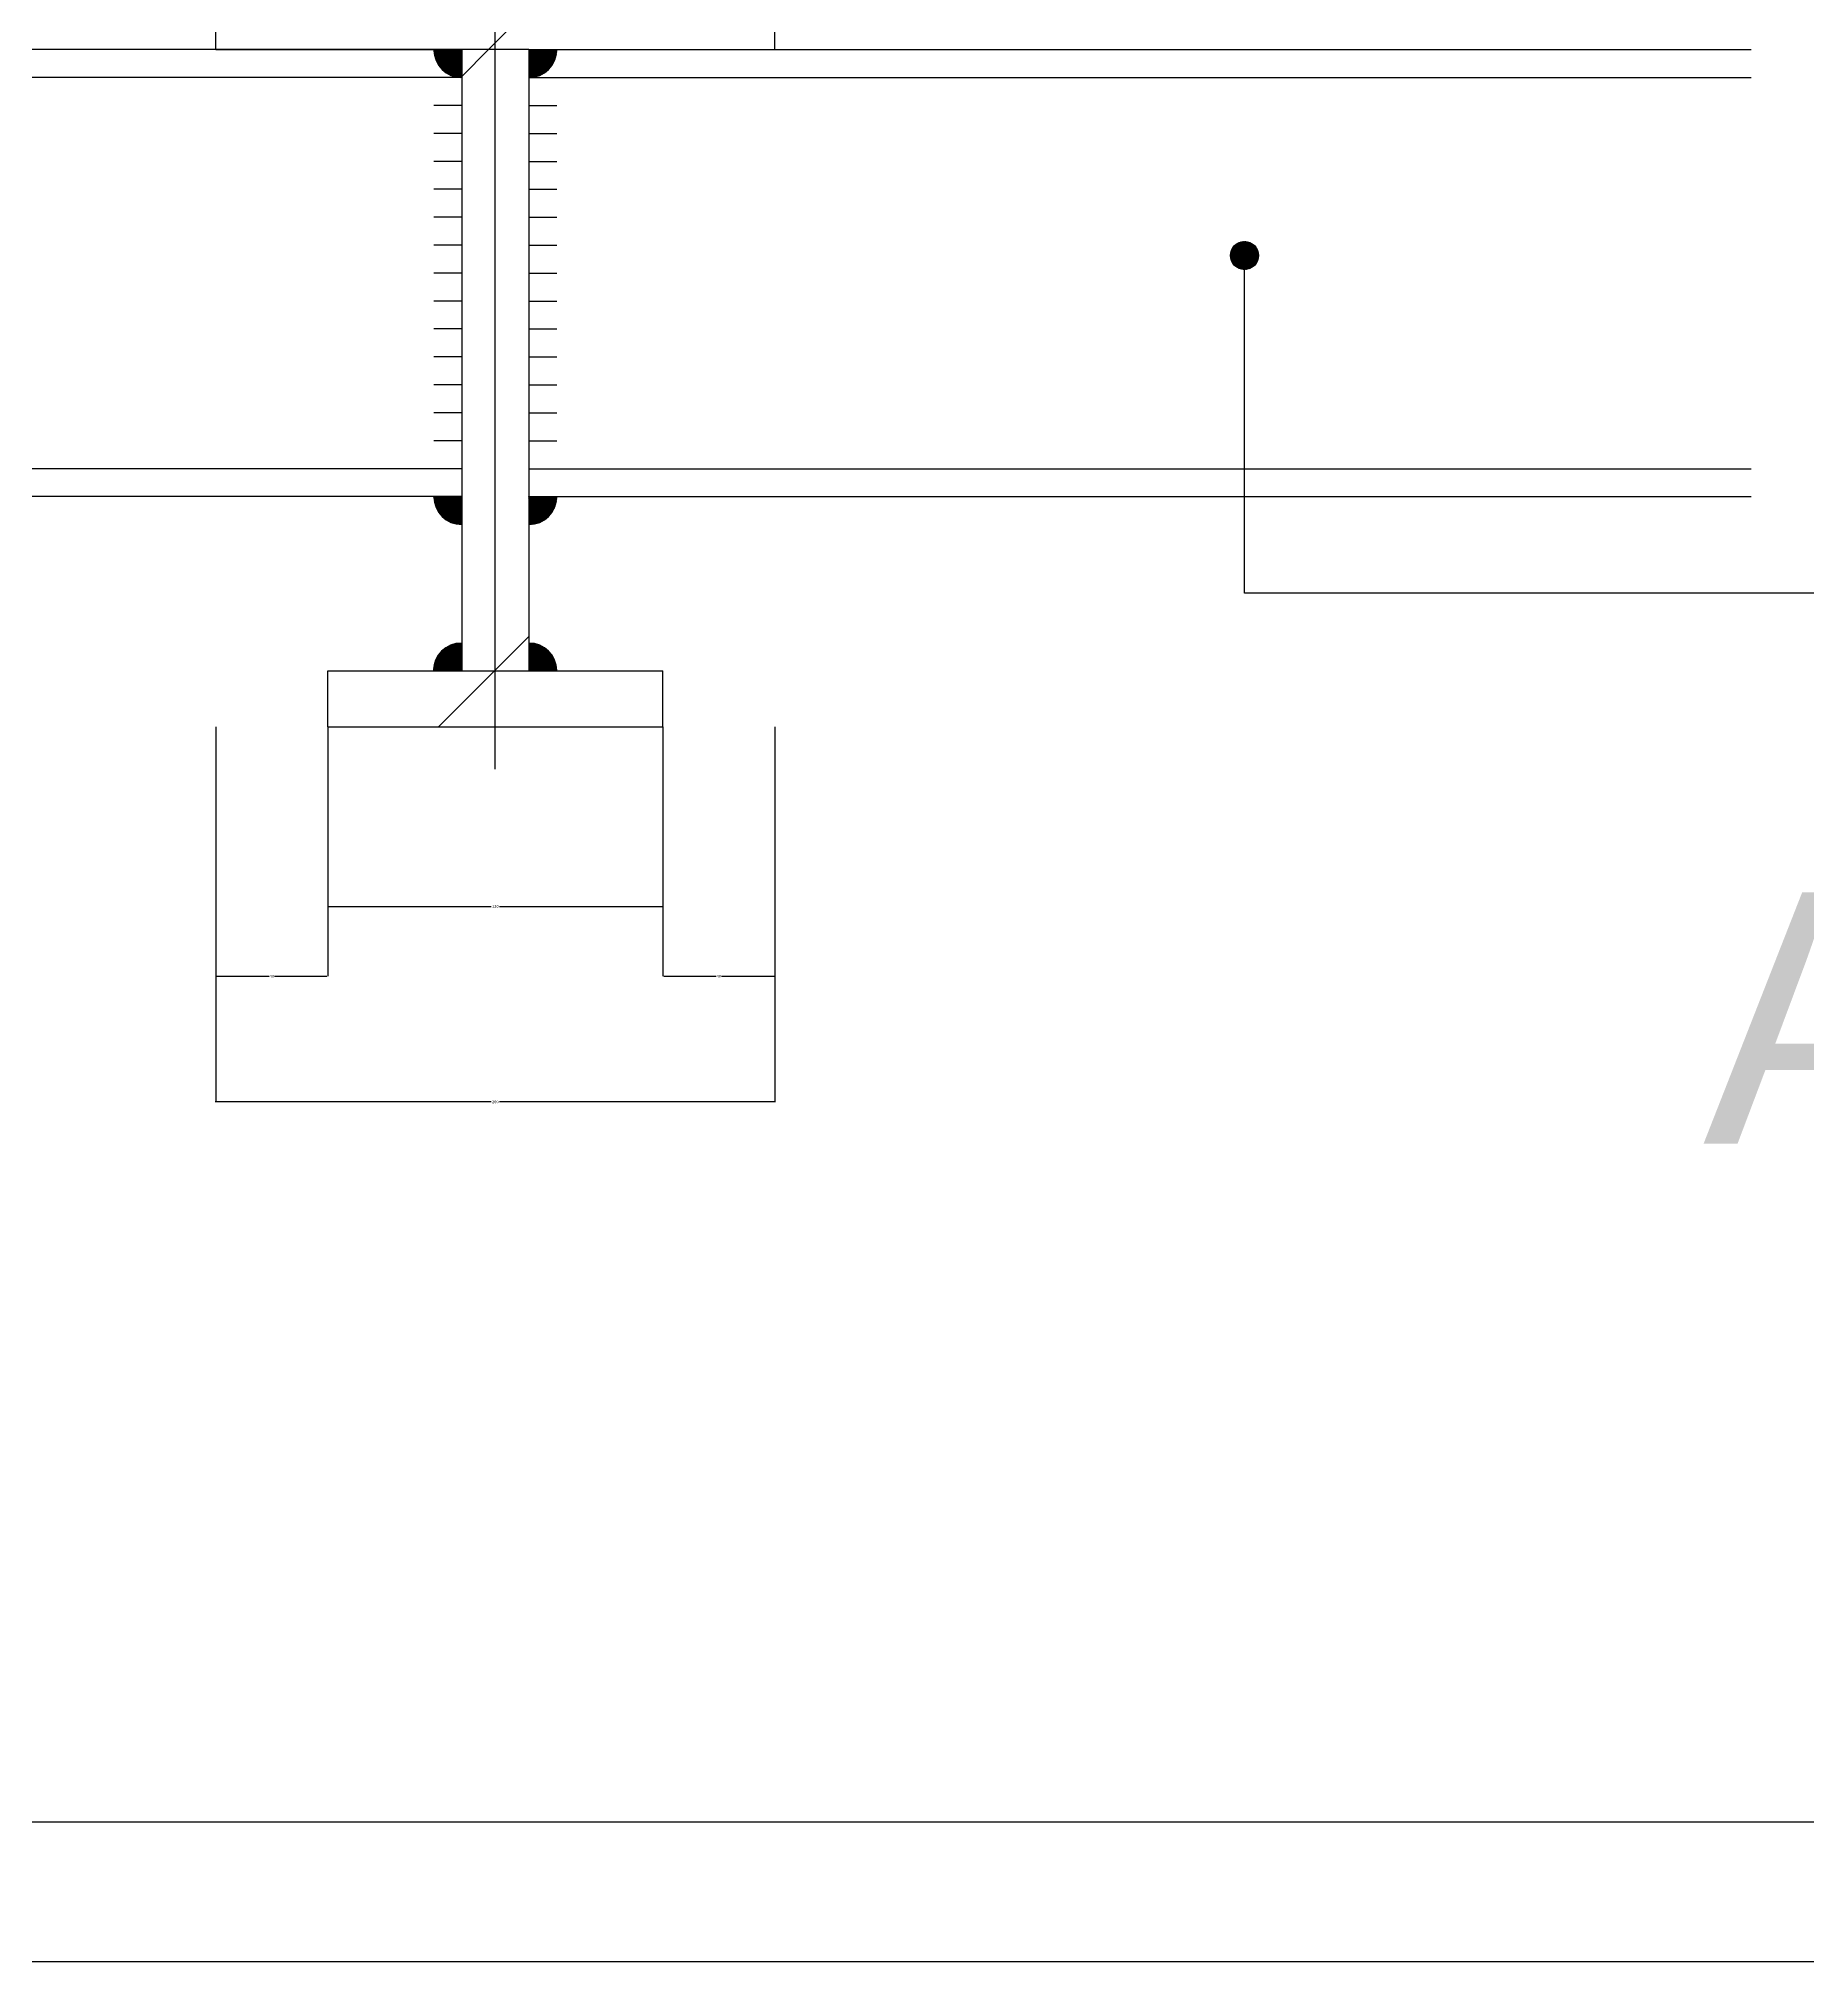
# Model space of a CAD drawing. Header units: metres. Extents: x 4231 to 8749, y -8456 to -5486.
# Drawn here: x 4864 to 5497, y -8456 to -7768 of the extents above; entities that cross this region are included whole.
import ezdxf

# ---------------------------------------------------------------- set-up
doc = ezdxf.new("R2010")
doc.units = ezdxf.units.M
for name, color, linetype in [('ASHADE', 1, 'Continuous'), ('图层1', 8, 'Continuous'), ('图框', 5, 'Continuous'), ('外形', 3, 'Continuous'), ('文字标注1', 4, 'Continuous'), ('轴线', 6, 'Continuous')]:
    doc.layers.add(name, color=color, linetype=linetype)
doc.dimstyles.get("Standard").update_dxf_attribs({"dimtxt": 2.5, "dimasz": 2.5, "dimexe": 1.25, "dimexo": 0.625, "dimtad": 1, "dimcen": 2.5, "dimazin": 3, "dimtfac": 1, "dimtmove": 0, "dimatfit": 3})

# ---------------------------------------------------------------- blocks, each defined once
blk = doc.blocks.new('_CLOSEDFILLED')
at = {"color": 0, "linetype": 'BYBLOCK'}
blk.add_solid([(-1, 0.2), (0, 0), (-1, -0.2)], dxfattribs=at)
blk = doc.blocks.new('*D13')
for p, q in [((4927.45, -8014.25), (4927.45, -8148.51)), ((5127.45, -8014.25), (5127.45, -8148.51)), ((5025.95, -8148.51), (4927.2, -8148.51)), ((5127.7, -8148.51), (5028.95, -8148.51))]:
    blk.add_line(p, q)
at = {"layer": 'Defpoints'}
for p in [(4927.45, -8014.25), (5127.45, -8014.25), (5127.45, -8148.51)]:
    blk.add_point(p, dxfattribs=at)
at = {"xscale": 0.25, "yscale": 0.25}
blk.add_blockref('_CLOSEDFILLED', (4927.45, -8148.51), dxfattribs=at)
at = {"xscale": 0.25, "yscale": 0.25, "rotation": 180}
blk.add_blockref('_CLOSEDFILLED', (5127.45, -8148.51), dxfattribs=at)
at = {"insert": (5027.45, -8148.51), "char_height": 1, "attachment_point": 5}
blk.add_mtext('200', dxfattribs=at)
blk = doc.blocks.new('*D16')
for p, q in [((5087.45, -8014.25), (5087.45, -8103.51)), ((5127.45, -8014.25), (5127.45, -8103.51)), ((5087.7, -8103.51), (5106.45, -8103.51)), ((5108.45, -8103.51), (5127.2, -8103.51))]:
    blk.add_line(p, q)
at = {"layer": 'Defpoints'}
for p in [(5087.45, -8014.25), (5127.45, -8014.25), (5087.45, -8103.51)]:
    blk.add_point(p, dxfattribs=at)
at = {"xscale": 0.25, "yscale": 0.25, "rotation": 180}
blk.add_blockref('_CLOSEDFILLED', (5087.45, -8103.51), dxfattribs=at)
at = {"xscale": 0.25, "yscale": 0.25}
blk.add_blockref('_CLOSEDFILLED', (5127.45, -8103.51), dxfattribs=at)
at = {"insert": (5107.45, -8103.51), "char_height": 1, "attachment_point": 5}
blk.add_mtext('40', dxfattribs=at)
blk = doc.blocks.new('*D17')
for p, q in [((4967.45, -8014.25), (4967.45, -8078.51)), ((5087.45, -8014.25), (5087.45, -8078.51)), ((4967.7, -8078.51), (5025.95, -8078.51)), ((5028.95, -8078.51), (5087.2, -8078.51))]:
    blk.add_line(p, q)
at = {"layer": 'Defpoints'}
for p in [(4967.45, -8014.25), (5087.45, -8014.25), (4967.45, -8078.51)]:
    blk.add_point(p, dxfattribs=at)
at = {"xscale": 0.25, "yscale": 0.25, "rotation": 180}
blk.add_blockref('_CLOSEDFILLED', (4967.45, -8078.51), dxfattribs=at)
at = {"xscale": 0.25, "yscale": 0.25}
blk.add_blockref('_CLOSEDFILLED', (5087.45, -8078.51), dxfattribs=at)
at = {"insert": (5027.45, -8078.51), "char_height": 1, "attachment_point": 5}
blk.add_mtext('120', dxfattribs=at)
blk = doc.blocks.new('*D18')
for p, q in [((4927.45, -8014.25), (4927.45, -8103.51)), ((4967.45, -8014.25), (4967.45, -8103.51)), ((4927.7, -8103.51), (4946.45, -8103.51)), ((4948.45, -8103.51), (4967.2, -8103.51))]:
    blk.add_line(p, q)
at = {"layer": 'Defpoints'}
for p in [(4927.45, -8014.25), (4967.45, -8014.25), (4927.45, -8103.51)]:
    blk.add_point(p, dxfattribs=at)
at = {"xscale": 0.25, "yscale": 0.25, "rotation": 180}
blk.add_blockref('_CLOSEDFILLED', (4927.45, -8103.51), dxfattribs=at)
at = {"xscale": 0.25, "yscale": 0.25}
blk.add_blockref('_CLOSEDFILLED', (4967.45, -8103.51), dxfattribs=at)
at = {"insert": (4947.45, -8103.51), "char_height": 1, "attachment_point": 5}
blk.add_mtext('40', dxfattribs=at)

msp = doc.modelspace()

# ---------------------------------------------------------------- hatches: boundary and pattern name
at = {"layer": 'ASHADE'}
h = msp.add_hatch(dxfattribs=at)
h.set_pattern_fill('SOLID')
h.paths.add_polyline_path([(5290.57, -7845.54, -1), (5300.57, -7845.54, -1)])
at = {"layer": '图层1'}
h = msp.add_hatch(dxfattribs=at)
h.set_pattern_fill('ANSI31', scale=50)
h.paths.add_polyline_path([(5027.45, -7751.85), (5027.45, -7771.85), (5039.45, -7771.85), (5127.45, -7771.85), (5127.45, -7751.85)])
h.paths.add_polyline_path([(4927.45, -7751.85), (4927.45, -7771.85), (5015.45, -7771.85), (5027.45, -7771.85), (5027.45, -7751.85)])
h = msp.add_hatch(dxfattribs=at)
h.set_pattern_fill('SOLID')
h.paths.add_polyline_path([(5015.45, -7781.85), (5015.45, -7771.85), (5005.45, -7771.85, 0.41)])
h = msp.add_hatch(dxfattribs=at)
h.set_pattern_fill('ANSI31', scale=50)
h.paths.add_polyline_path([(5039.45, -7771.85), (5027.45, -7771.85), (5027.45, -7994.25), (5039.45, -7994.25)])
h.paths.add_polyline_path([(5027.45, -7771.85), (5015.45, -7771.85), (5015.45, -7994.25), (5027.45, -7994.25)])
h = msp.add_hatch(dxfattribs=at)
h.set_pattern_fill('SOLID')
h.paths.add_polyline_path([(5039.45, -7781.85), (5039.45, -7771.85), (5049.45, -7771.85, -0.41)])
h = msp.add_hatch(dxfattribs=at)
h.set_pattern_fill('SOLID')
h.paths.add_polyline_path([(5015.45, -7941.85), (5015.45, -7931.85), (5005.45, -7931.85, 0.41)])
h = msp.add_hatch(dxfattribs=at)
h.set_pattern_fill('SOLID')
h.paths.add_polyline_path([(5039.45, -7941.85), (5039.45, -7931.85), (5049.45, -7931.85, -0.41)])
h = msp.add_hatch(dxfattribs=at)
h.set_pattern_fill('SOLID')
h.paths.add_polyline_path([(5015.31, -7984.25), (5015.31, -7994.25), (5005.31, -7994.25, -0.41)])
h = msp.add_hatch(dxfattribs=at)
h.set_pattern_fill('SOLID')
h.paths.add_polyline_path([(5039.45, -7984.25), (5039.45, -7994.25), (5049.45, -7994.25, 0.41)])
h = msp.add_hatch(dxfattribs=at)
h.set_pattern_fill('ANSI31', scale=50)
h.paths.add_polyline_path([(5087.45, -7994.25), (5039.45, -7994.25), (5027.45, -7994.25), (5027.45, -8014.25), (5087.45, -8014.25)])
h.paths.add_polyline_path([(5027.45, -7994.25), (5015.45, -7994.25), (4967.45, -7994.25), (4967.45, -8014.25), (5027.45, -8014.25)])

# ---------------------------------------------------------------- linework, layer by layer
for p, q in [((5039.45, -7771.85), (5015.45, -7771.85)), ((5039.45, -7781.85), (5049.45, -7781.85)), ((5015.45, -7791.85), (5005.45, -7791.85)), ((5039.45, -7791.85), (5049.45, -7791.85)), ((5015.45, -7801.85), (5005.45, -7801.85)), ((5039.45, -7801.85), (5049.45, -7801.85)), ((5015.45, -7811.85), (5005.45, -7811.85)), ((5039.45, -7811.85), (5049.45, -7811.85)), ((5015.45, -7821.85), (5005.45, -7821.85)), ((5039.45, -7821.85), (5049.45, -7821.85)), ((5015.45, -7831.85), (5005.45, -7831.85)), ((5039.45, -7831.85), (5049.45, -7831.85)), ((5015.45, -7841.85), (5005.45, -7841.85)), ((5039.45, -7841.85), (5049.45, -7841.85)), ((5015.45, -7851.85), (5005.45, -7851.85)), ((5039.45, -7851.85), (5049.45, -7851.85)), ((5015.45, -7861.85), (5005.45, -7861.85)), ((5039.45, -7861.85), (5049.45, -7861.85)), ((5015.45, -7871.85), (5005.45, -7871.85)), ((5039.45, -7871.85), (5049.45, -7871.85)), ((5015.45, -7881.85), (5005.45, -7881.85)), ((5039.45, -7881.85), (5049.45, -7881.85)), ((5015.45, -7891.85), (5005.45, -7891.85)), ((5039.45, -7891.85), (5049.45, -7891.85)), ((5015.45, -7901.85), (5005.45, -7901.85)), ((5039.45, -7901.85), (5049.45, -7901.85)), ((5015.45, -7911.85), (5005.45, -7911.85)), ((5039.45, -7911.85), (5049.45, -7911.85)), ((5015.45, -7994.25), (5039.45, -7994.25))]:
    msp.add_line(p, q)
for centre, start, end in [((5015.45, -7771.85), 180, 270), ((5039.45, -7771.85), 270, 0), ((5015.45, -7931.85), 180, 270), ((5039.45, -7931.85), 270, 0), ((5015.31, -7994.25), 90, 180), ((5039.45, -7994.25), 0, 90)]:
    msp.add_arc(centre, 10, start, end)
at = {"layer": 'ASHADE'}
for p, q in [((5295.57, -7966.42), (5295.57, -7845.54)), ((5797.33, -7966.42), (5295.57, -7966.42))]:
    msp.add_line(p, q, dxfattribs=at)
msp.add_circle((5295.57, -7845.54), 5, dxfattribs=at)
at = {"layer": '图层1'}
for p, q in [((5015.45, -7781.85), (4578.01, -7781.85)), ((5039.45, -7781.85), (5476.88, -7781.85)), ((5015.45, -7921.85), (4578.01, -7921.85)), ((5039.45, -7921.85), (5476.88, -7921.85)), ((4230.81, -8456.21), (8748.67, -8456.21))]:
    msp.add_line(p, q, dxfattribs=at)
at = {"layer": '图框'}
msp.add_line((4280.81, -8406.21), (8698.67, -8406.21), dxfattribs=at)
at = {"layer": '外形'}
for p, q in [((4927.45, -7771.85), (4927.45, -7751.85)), ((5127.45, -7771.85), (5127.45, -7751.85)), ((4927.45, -7771.85), (5015.45, -7771.85)), ((5015.45, -7771.85), (5015.45, -7994.25)), ((5039.45, -7771.85), (5039.45, -7994.25)), ((5039.45, -7771.85), (5127.45, -7771.85)), ((4967.45, -8014.25), (4967.45, -7994.25)), ((4967.45, -7994.25), (5015.45, -7994.25)), ((5039.45, -7994.25), (5087.45, -7994.25)), ((5087.45, -8014.25), (5087.45, -7994.25)), ((4967.45, -8014.25), (5087.45, -8014.25))]:
    msp.add_line(p, q, dxfattribs=at)
at = {"layer": '文字标注1'}
for p, q in [((5015.45, -7771.85), (4578.01, -7771.85)), ((5039.45, -7771.85), (5476.88, -7771.85)), ((5015.45, -7931.85), (4578.01, -7931.85)), ((5039.45, -7931.85), (5476.88, -7931.85))]:
    msp.add_line(p, q, dxfattribs=at)
at = {"layer": '轴线'}
msp.add_line((5027.45, -8029.35), (5027.45, -7485.24), dxfattribs=at)

# ---------------------------------------------------------------- texts
at = {"layer": 'ASHADE', "insert": (5459.64, -8073.44), "char_height": 90, "attachment_point": 1}
msp.add_mtext('{\\fArial|b0|i0|c0|p32;A}--{\\fArial|b0|i0|c0|p32;A}', dxfattribs=at)

# ---------------------------------------------------------------- dimensions: what is measured, and where the dimension line sits
for base, p1, p2, picture, middle in [((5127.45, -8148.51), (5127.45, -8014.25), (4927.45, -8014.25), '*D13', (5027.45, -8148.51)), ((4927.45, -8103.51), (4927.45, -8014.25), (4967.45, -8014.25), '*D18', (4947.45, -8103.51)), ((4967.45, -8078.51), (4967.45, -8014.25), (5087.45, -8014.25), '*D17', (5027.45, -8078.51)), ((5087.45, -8103.51), (5087.45, -8014.25), (5127.45, -8014.25), '*D16', (5107.45, -8103.51))]:
    dim = msp.add_linear_dim(base=base, p1=p1, p2=p2, dimstyle='Standard')
    dim.commit()
    dim.dimension.update_dxf_attribs({"geometry": picture, "text_midpoint": middle})

doc.saveas('drawing.dxf')
